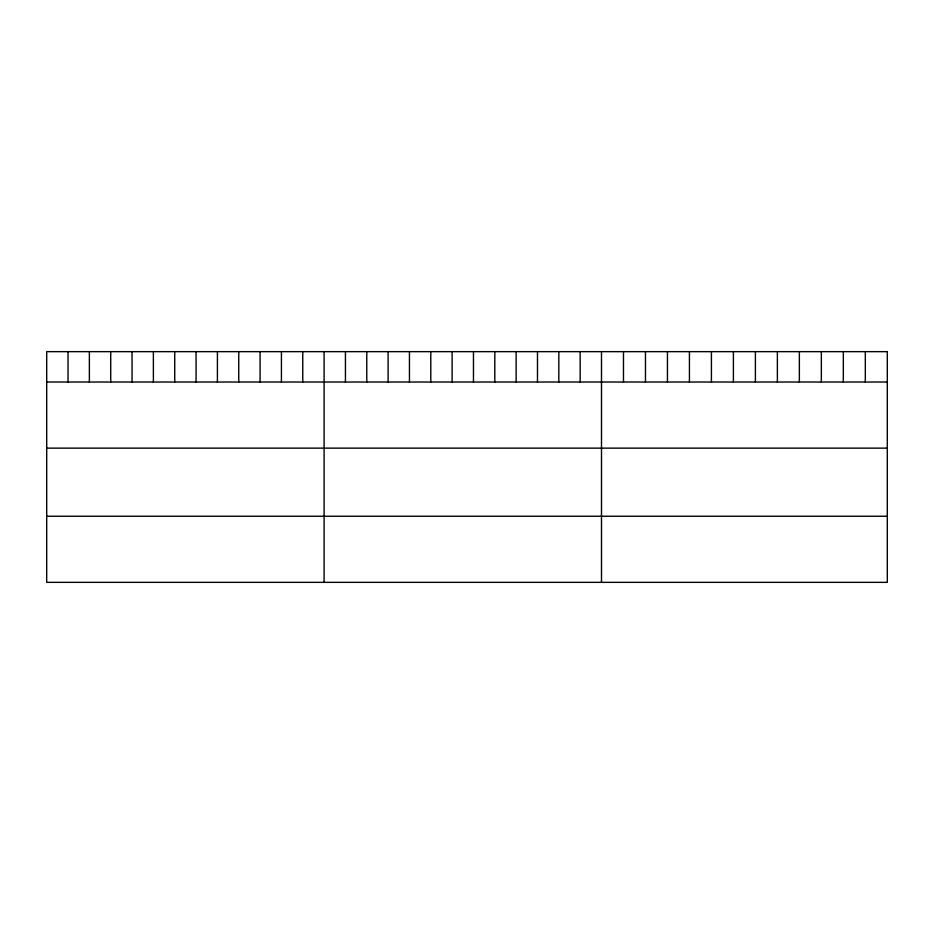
<?xml version="1.0" encoding="UTF-8"?>
<svg xmlns="http://www.w3.org/2000/svg" width="934" height="934" viewBox="0 0 934 934"><rect width="100%" height="100%" fill="white"/><g stroke="black" fill="none" stroke-linecap="round" stroke-linejoin="round"><path stroke-width="1.4" d="M46.7 382.018L887.3 382.018M46.7 448.133L887.3 448.133M46.7 516.245L887.3 516.245M865.316 351.651L865.316 382.018M843.332 351.651L843.332 382.018M821.348 351.651L821.348 382.018M799.364 351.651L799.364 382.018M777.38 351.651L777.38 382.018M755.396 351.651L755.396 382.018M733.4 351.651L733.4 382.018M711.416 351.651L711.416 382.018M689.432 351.651L689.432 382.018M667.448 351.651L667.448 382.018M645.464 351.651L645.464 382.018M623.48 351.651L623.48 382.018M601.496 351.651L601.496 582.349M580.154 351.651L580.154 382.018M558.824 351.651L558.824 382.018M537.482 351.651L537.482 382.018M516.14 351.651L516.14 382.018M494.81 351.651L494.81 382.018M473.468 351.651L473.468 382.018M452.126 351.651L452.126 382.018M430.784 351.651L430.784 382.018M409.454 351.651L409.454 382.018M388.112 351.651L388.112 382.018M366.77 351.651L366.77 382.018M345.44 351.651L345.44 382.018M324.098 351.651L324.098 582.349M302.756 351.651L302.756 382.018M281.426 351.651L281.426 382.018M260.084 351.651L260.084 382.018M238.742 351.651L238.742 382.018M217.412 351.651L217.412 382.018M196.07 351.651L196.07 382.018M174.728 351.651L174.728 382.018M153.386 351.651L153.386 382.018M132.056 351.651L132.056 382.018M110.714 351.651L110.714 382.018M89.372 351.651L89.372 382.018M68.042 351.651L68.042 382.018M887.3 351.651L46.7 351.651L46.7 582.349L887.3 582.349L887.3 351.651"/></g></svg>
